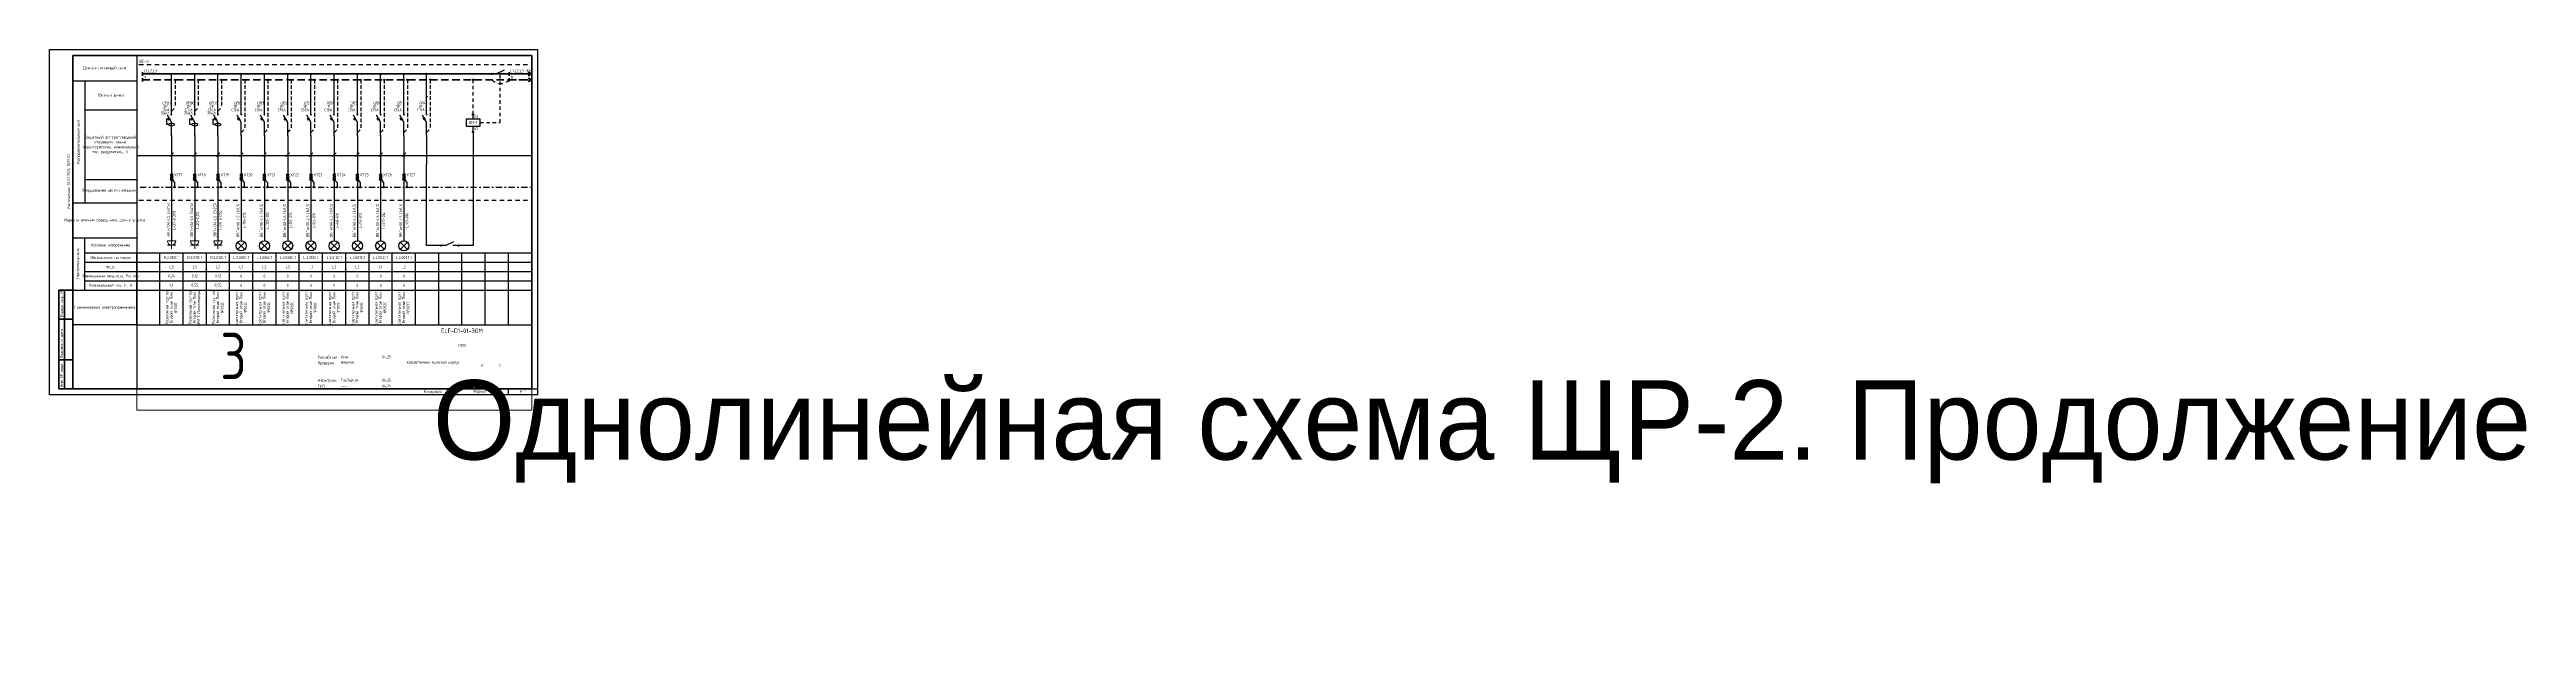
# Paper-space layout 'ЩР (3)' of a CAD drawing. Header units: millimetres. Extents: x 0 to 2132, y -218 to 297.
# The model-space entities are those that its viewports show. They can reach past a viewport. Long polylines and large blocks are cut down to what shows.
import ezdxf
from ezdxf.enums import TextEntityAlignment as Align

# ---------------------------------------------------------------- set-up
doc = ezdxf.new("R2018")
doc.units = ezdxf.units.MM
for name, pattern in [('CENTER2', [28.575, 19.05, -3.175, 3.175, -3.175]), ('HIDDEN2', [4.7625, 3.175, -1.5875]), ('JIS_02_0.7', [1.35, 0.75, -0.6]), ('Штрихштриховая', [10.936111, 5.291667, -2.116667, 1.411111, -2.116667])]:
    doc.linetypes.add(name, pattern=pattern)
doc.layers.add('0-Область подсчета', color=152, linetype='Continuous', plot=False, transparency=0.5)
doc.layers.add('0_UNC Defpoints ЭОМ', color=6, linetype='Continuous', plot=False)
for name, color, linetype in [('0_Рамка', 7, 'Continuous'), ('SX_BLOCKS', 7, 'Continuous'), ('SX_BOUND', 7, 'JIS_02_0.7'), ('SX_KNX', 1, 'Continuous'), ('SX_LINES', 7, 'Continuous'), ('SX_PE', 3, 'CENTER2'), ('SX_TABLE', 7, 'Continuous'), ('SX_TEXT', 7, 'Continuous'), ('Нумерация QF', 7, 'Continuous')]:
    doc.layers.add(name, color=color, linetype=linetype)
doc.layers.add('Таблицы', color=7, linetype='Continuous', lineweight=13)
doc.styles.get("Standard").update_dxf_attribs({"font": 'arial.ttf'})
doc.styles.add('SX_GOST', font='GOST2304A_0.ttf')
doc.styles.add('UNC_A', font='GOST2304A_0.ttf')
doc.styles.add('Unecom', font='GOST2304A_0.ttf', dxfattribs={"height": 2.5})
doc.styles.add('СПДС', font='isocpeur.ttf', dxfattribs={"width": 0.8, "height": 2.5})

# ---------------------------------------------------------------- blocks, each defined once
blk = doc.blocks.new('*U166')
at = {"lineweight": 60, "ltscale": 10}
for p, q in [((20, 292), (415, 292)), ((20, 5), (20, 292)), ((415, 292), (415, 5)), ((8, 90), (20, 90)), ((8, 5), (8, 90)), ((13, 90), (13, 5)), ((20, 90), (20, 5)), ((20, 90), (20, 5)), ((8, 65), (20, 65)), ((8, 30), (20, 30)), ((20, 5), (8, 5)), ((415, 5), (20, 5))]:
    blk.add_line(p, q, dxfattribs=at)
at = {"layer": '0_UNC Defpoints ЭОМ', "ltscale": 10}
blk.add_lwpolyline([(420, 0), (0, 0), (0, 297), (420, 297)], close=True, dxfattribs=at)
at = {"layer": '0_UNC Defpoints ЭОМ', "lineweight": 30}
blk.add_lwpolyline([(395, 5), (420, 5), (420, 0), (395, 0)], close=True, dxfattribs=at)
at = {"char_height": 2.5, "attachment_point": 4, "rotation": 90, "style": 'Unecom'}
for s, insert, width in [('{\\fGOST type A|b0|i1|c204|p34; }Взамен инв. №', (10.5, 65), 25), (' Подпись и дата', (10.5, 30), 35), (' Инв. № подл.', (10.5, 5), 24.419)]:
    blk.add_mtext(s, dxfattribs=dict(at, insert=insert, width=width))
at = {"style": 'Unecom'}
for s, insert, char_height, width, attachment_point, line_spacing_factor in [('ELF-D1-01-ЭОМ', (355, 55), 4, 120, 5, 2), ('D100', (355, 42.5), 2.5, 115, 5, 1.5), ('Разработал', (230.7, 32), 2.5, 20, 4, 2), ('Проверил', (230.7, 27), 2.5, 20, 4, 2), ('Ким', (250.8, 32.5), 2.5, 19.921, 4, 2), ('Вересов', (250.8, 27.5), 2.5, 19.921, 4, 2), ('04.25', (290, 32.5), 2.5, 10, 5, 2), ('Хозяйственно-бытовой корпус', (330, 27.5), 2.5, 70, 5, 1.5), ('Р', (372.5, 25), 2.5, 15, 5, 2), ('Н.Контроль', (230.7, 12), 2.5, 20, 4, 2), ('ГИП', (230.7, 7.3), 2.5, 20, 4, 2), ('----', (250.8, 7), 2.5, 19.921, 4, 2), ('Гарбарчук', (250.8, 12.5), 2.5, 19.921, 4, 2), ('04.25', (290, 12.5), 2.5, 10, 5, 2), ('04.25', (290, 7.5), 2.5, 10, 5, 2)]:
    blk.add_mtext(s, dxfattribs=dict(at, insert=insert, char_height=char_height, width=width, attachment_point=attachment_point, line_spacing_factor=line_spacing_factor))
at = {"char_height": 2.5, "attachment_point": 4, "style": 'Unecom'}
for s, insert, width in [('Формат  ', (364.9, 2.6), 50), ('\\pi1; ', (250, -133.2), 20), ('\\pi1; ', (250, -133.2), 20), ('\\pxi0.4; ', (250, -133.2), 20), ('\\pi1; ', (512.5, -218.3), 20), ('\\pi1; ', (512.5, -218.3), 20), ('\\pxi0.4; ', (512.5, -218.3), 20)]:
    blk.add_mtext(s, dxfattribs=dict(at, insert=insert, width=width))
at = {"style": 'Unecom'}
blk.add_attdef('ЛИСТ_№', text='', height=2.5, dxfattribs=at).set_placement((387.5, 25), align=Align.MIDDLE_CENTER)
blk.add_attdef('КОЛ-ВО_ЛИСТОВ', text='', height=2.5, dxfattribs=at).set_placement((404.7, 23.7), align=Align.CENTER)
at = {"lineweight": 30, "flags": 104}
blk.add_attdef('ОПИСАНИЕ_ЛИСТА', text='', height=2.5, dxfattribs=at).set_placement((329.9, 12.5), align=Align.MIDDLE_CENTER)
at = {"style": 'Unecom', "flags": 8}
blk.add_attdef('ФОРМАТ_БУМАГИ', (379.4, 1.3), '', height=2.5, dxfattribs=at)
at = {"layer": '0_Рамка', "style": 'СПДС', "width": 0.8}
blk.add_text('Распечатано 28.07.2026 18:15:01', height=2.5, rotation=90, dxfattribs=at).set_placement((16.5, 160), align=Align.MIDDLE_LEFT)
at = {"layer": 'Defpoints', "insert": (330, 2.5), "char_height": 2.5, "width": 70, "attachment_point": 5, "style": 'Unecom'}
blk.add_mtext('Копировал', dxfattribs=at)
blk = doc.blocks.new('_Боковик_схема Юником')
at = {"color": 0, "lineweight": -2, "ltscale": 3}
blk.add_lwpolyline([(0, 232), (55, 232), (55, 0), (0, 0)], close=True, dxfattribs=at)
for points in [[(0, 210), (55, 210), (55, 125), (10.3, 125)], [(10.3, 210), (10.3, 105)], [(10.3, 185), (55, 185)], [(0, 105), (55, 105)], [(0, 75), (55, 75)], [(10, 75), (10, 30)], [(10, 62), (51.8, 62)], [(10, 62), (55, 62)], [(10, 54), (55, 54)], [(10, 46), (55, 46)], [(0, 30), (55, 30)], [(10, 38), (55, 38)]]:
    blk.add_lwpolyline(points, dxfattribs=at)
at = {"color": 0, "lineweight": -2, "char_height": 2.5, "attachment_point": 5, "style": 'Unecom'}
for s, insert, width in [('Данные питающей сети', (27.5, 221), 55), ('Сборные шины', (32.6, 197.5), 44.736), ('Защитный аппарат/вводной отходящей линии.\\PХарактеристика, номинальный ток, расцепитель, А.', (32.6, 155), 44.736), ('Оборудование автоматизации', (31, 115.7), 37.884), ('Марка и сечение проводника, длина участка', (27.5, 90), 55), ('Условное изображение', (32.5, 68.5), 45), ('Номинальная мощность, Рн, кВт', (32.5, 42), 45), ('Обозначение на плане', (32.5, 58), 45), ('Фаза', (32.5, 50), 45), ('Номинальный ток, Iн, А', (32.5, 34), 45), ('Наименование электроприемника', (27.5, 15), 55)]:
    blk.add_mtext(s, dxfattribs=dict(at, insert=insert, width=width))
at = {"color": 0, "lineweight": -2, "char_height": 2.5, "attachment_point": 5, "rotation": 90, "style": 'Unecom'}
for s, insert, width in [('Распределительный щит', (5.1, 157.5), 105), ('Электроприемник', (4.6, 52.5), 45)]:
    blk.add_mtext(s, dxfattribs=dict(at, insert=insert, width=width))
blk = doc.blocks.new('SX_TCOL')
for p, q in [((-10, 62), (10, 62)), ((-10, 54), (10, 54)), ((-10, 46), (10, 46)), ((10, 0), (10, 62)), ((-10, 38), (10, 38)), ((-10, 30), (10, 30)), ((-10, 0), (10, 0))]:
    blk.add_line(p, q)
at = {"style": 'SX_GOST'}
for tag, p in [('CAB1', (-2.6, 90)), ('CAB2', (2.6, 90)), ('NAME1', (-3.6, 15)), ('NAME2', (0, 15)), ('NAME3', (3.6, 15))]:
    blk.add_attdef(tag, text='', height=2.5, rotation=90, dxfattribs=at).set_placement(p, align=Align.MIDDLE)
for tag, p in [('POW', (0, 42)), ('LINE', (0, 58)), ('PH', (0, 50)), ('CUR', (0, 34))]:
    blk.add_attdef(tag, text='', height=2.5, dxfattribs=at).set_placement(p, align=Align.MIDDLE)
blk = doc.blocks.new('*U256')
at = {"lineweight": 40}
for p, q in [((333.9, 0), (331.9, 1.5)), ((333.9, 0), (331.9, -1.5)), ((333.9, -5), (331.9, -3.5)), ((333.9, -5), (331.9, -6.5))]:
    blk.add_line(p, q, dxfattribs=at)
at = {"linetype": 'ByBlock', "lineweight": 40}
for points in [[(0, 1.5), (0, -1.5)], [(0, 0), (333.9, 0)], [(0, -3.5), (0, -6.5)]]:
    blk.add_lwpolyline(points, dxfattribs=at)
at = {"color": 4, "linetype": 'HIDDEN2', "lineweight": 40, "ltscale": 2}
blk.add_lwpolyline([(0, -5), (333.9, -5)], dxfattribs=at)
at = {"insert": (1.2, -1.6), "char_height": 2.5, "attachment_point": 1, "style": 'UNC_A'}
blk.add_mtext_dynamic_manual_height_columns('N', width=3.844, gutter_width=12.5, heights=[0], dxfattribs=at)
at = {"style": 'UNC_A'}
blk.add_attdef('ЛИНИЯ', (1, 1.5), '', height=2.5, dxfattribs=at)
blk = doc.blocks.new('*U262')
at = {"lineweight": 40}
for p, q in [((18.9, 0), (16.9, 1.5)), ((18.9, 0), (16.9, -1.5)), ((18.9, -5), (16.9, -3.5)), ((18.9, -5), (16.9, -6.5))]:
    blk.add_line(p, q, dxfattribs=at)
at = {"linetype": 'ByBlock', "lineweight": 40}
for points in [[(0, 1.5), (0, -1.5)], [(0, 0), (18.9, 0)], [(0, -3.5), (0, -6.5)]]:
    blk.add_lwpolyline(points, dxfattribs=at)
at = {"color": 4, "linetype": 'HIDDEN2', "lineweight": 40, "ltscale": 2}
blk.add_lwpolyline([(0, -5), (18.9, -5)], dxfattribs=at)
at = {"insert": (1.2, -1.6), "char_height": 2.5, "attachment_point": 1, "style": 'UNC_A'}
blk.add_mtext_dynamic_manual_height_columns('N', width=3.844, gutter_width=12.5, heights=[0], dxfattribs=at)
at = {"style": 'UNC_A'}
blk.add_attdef('ЛИНИЯ', (1, 1.5), '', height=2.5, dxfattribs=at)
blk = doc.blocks.new('*U122')
for p, q in [((0, -36.3), (0, -1.2)), ((0, -42.8), (-3.5, -36.7)), ((-0.4, -36.6), (0.4, -35.9)), ((0.4, -36.6), (-0.4, -35.9)), ((0, -54.3), (0, -42.8))]:
    blk.add_line(p, q)
at = {"color": 4, "linetype": 'HIDDEN2'}
for p in [(3, -6.2), (0, -51.6)]:
    blk.add_line(p, (3, -48.6), dxfattribs=at)
blk.add_lwpolyline([(-2.1, -41.1), (-3.1, -39.4), (-2.3, -38.9), (-1.3, -40.6)], close=True)
for centre in [(0, -1.2), (3, -6.2)]:
    blk.add_circle(centre, 0.5)
at = {"insert": (-6.2, -24.9), "char_height": 2.5, "attachment_point": 1, "style": 'Unecom'}
blk.add_mtext_dynamic_manual_height_columns('\\pxql;QF', width=5.707, gutter_width=12.5, heights=[4.37], dxfattribs=at)
at = {"style": 'Unecom'}
for tag, p in [('P', (-3.4, -30.4)), ('A', (-1.7, -33.3))]:
    blk.add_attdef(tag, text='', height=2.5, dxfattribs=at).set_placement(p, align=Align.RIGHT)
blk.add_attdef('N', (-3.2, -27.4), '', height=2.5, dxfattribs=at)
blk = doc.blocks.new('км-3')
for p, q in [((4.1, 5), (0, 5)), ((10.6, 8.2), (4.1, 5)), ((15.1, 5), (10.1, 5))]:
    blk.add_line(p, q)
for centre in [(0, 5), (15.1, 5)]:
    blk.add_circle(centre, 0.575)
at = {"color": 4, "linetype": 'JIS_02_0.7', "ltscale": 5}
blk.add_arc((7.6, 7.3), 10.5, 224.1519, 315.8481, dxfattribs=at)
blk.add_arc((10.7, 5), 0.575, 0, 180)
blk = doc.blocks.new('Кмка')
for p, q in [((0, 11), (0, 15)), ((0, 0), (0, 5))]:
    blk.add_line(p, q)
blk.add_lwpolyline([(6, 11), (-6, 11), (-6, 5), (6, 5)], close=True)
for centre in [(0, 15), (0, 0)]:
    blk.add_circle(centre, 0.575)
at = {"style": 'Unecom'}
for s, p in [('А2', (0.6, 12)), ('А1', (0.6, 1.5))]:
    blk.add_text(s, height=2.5, dxfattribs=at).set_placement(p)
at = {"style": 'UNC_A'}
blk.add_attdef('КМ', text='', height=2.5, dxfattribs=at).set_placement((0, 8), align=Align.MIDDLE_CENTER)
blk = doc.blocks.new('*U103')
at = {"lineweight": 25}
blk.add_line((-0.7, -0.7), (0.7, 0.7), dxfattribs=at)
blk = doc.blocks.new('*U257')
for p, q in [((0, -36.3), (0, -1.2)), ((-4.1, -44.7), (-4.1, -39.8)), ((-4.1, -39.8), (-2.9, -39.8)), ((0, -42.8), (-3.5, -36.7)), ((-0.4, -36.6), (0.4, -35.9)), ((0.4, -36.6), (-0.4, -35.9)), ((-2.4, -44.7), (-4.1, -44.7)), ((0, -54.3), (0, -42.8))]:
    blk.add_line(p, q)
at = {"color": 4, "linetype": 'HIDDEN2'}
for p in [(3, -6.2), (0, -33.2)]:
    blk.add_line(p, (3, -30.2), dxfattribs=at)
blk.add_lwpolyline([(-2.1, -41.1), (-3.1, -39.4), (-2.3, -38.9), (-1.3, -40.6)], close=True)
for centre in [(0, -1.2), (3, -6.2)]:
    blk.add_circle(centre, 0.5)
blk.add_ellipse((0, -44.7), major_axis=(-2.42, 0), ratio=0.530622)
at = {"insert": (-7.9, -24.9), "char_height": 2.5, "attachment_point": 1, "style": 'Unecom'}
blk.add_mtext_dynamic_manual_height_columns('\\pxql;QFD', width=5.707, gutter_width=12.5, heights=[4.37], dxfattribs=at)
at = {"style": 'Unecom'}
for tag, p in [('МА', (-1.7, -36.1)), ('P', (-3.4, -30.4)), ('A', (-1.7, -33.3))]:
    blk.add_attdef(tag, text='', height=2.5, dxfattribs=at).set_placement(p, align=Align.RIGHT)
blk.add_attdef('N', (-3.2, -27.4), '', height=2.5, dxfattribs=at)
blk = doc.blocks.new('*U263')
for p, q in [((0, -36.3), (0, -1.2)), ((0, -42.8), (-3.5, -36.7)), ((-0.4, -36.6), (0.4, -35.9)), ((0.4, -36.6), (-0.4, -35.9)), ((0, -54.3), (0, -42.8))]:
    blk.add_line(p, q)
at = {"color": 4, "linetype": 'HIDDEN2'}
for p in [(3, -6.2), (0, -51.6)]:
    blk.add_line(p, (3, -48.6), dxfattribs=at)
blk.add_lwpolyline([(-2.1, -41.1), (-3.1, -39.4), (-2.3, -38.9), (-1.3, -40.6)], close=True)
for centre in [(0, -1.2), (3, -6.2)]:
    blk.add_circle(centre, 0.5)
at = {"insert": (-6.2, -24.9), "char_height": 2.5, "attachment_point": 1, "style": 'Unecom'}
blk.add_mtext_dynamic_manual_height_columns('\\pxql;QF', width=5.707, gutter_width=12.5, heights=[4.37], dxfattribs=at)
at = {"style": 'Unecom'}
for tag, p in [('P', (-3.4, -30.4)), ('A', (-1.7, -33.3))]:
    blk.add_attdef(tag, text='', height=2.5, dxfattribs=at).set_placement(p, align=Align.RIGHT)
blk.add_attdef('N', (-3.2, -27.4), '', height=2.5, dxfattribs=at)
blk = doc.blocks.new('XT')
at = {"color": 32, "true_color": 0xcd6928}
for p, q in [((0.8, 0), (-1, -1.8)), ((1, -0.2), (-0.8, -2))]:
    blk.add_line(p, q, dxfattribs=at)
at = {"color": 5}
for p, q in [((0.8, -2), (-1, -3.8)), ((1, -2.2), (-0.8, -4))]:
    blk.add_line(p, q, dxfattribs=at)
at = {"color": 32, "true_color": 0xcd6928}
blk.add_circle((0, -1), 1, dxfattribs=at)
at = {"color": 5}
blk.add_circle((0, -3), 1, dxfattribs=at)
at = {"style": 'UNC_A'}
blk.add_attdef('1', (1.7, 0.1), '', height=2.5, dxfattribs=at)
blk = doc.blocks.new('SX_XTPE')
at = {"color": 3}
for p, q in [((0.753, 1.003), (-1.003, -0.753)), ((1.003, 0.753), (-0.753, -1.003))]:
    blk.add_line(p, q, dxfattribs=at)
blk.add_circle((0, 0), 1, dxfattribs=at)
blk = doc.blocks.new('Розетка1')
at = {"layer": 'Таблицы', "color": 1}
for p, q in [((-84, 84), (84, 84)), ((-84, 0), (84, 0)), ((0, 0), (0, 158))]:
    blk.add_line(p, q, dxfattribs=at)
blk.add_arc((0, 0), 83.5, 0, 180, dxfattribs=at)
blk.add_arc((0, 0), 83.5, 0, 180, dxfattribs=at)
blk = doc.blocks.new('SX_U_LAMP')
for p, q in [((-2.9, -2.9), (2.9, 2.9)), ((-2.9, 2.9), (2.9, -2.9))]:
    blk.add_line(p, q)
blk.add_circle((0, 0), 4.3)

msp = doc.modelspace()

# ---------------------------------------------------------------- linework, layer by layer
at = {"color": 3, "linetype": 'Штрихштриховая'}
for p, q in [((398, 1464.6), (734, 1464.6)), ((738, 1464.6), (1074, 1464.6))]:
    msp.add_line(p, q, dxfattribs=at)
for p, q in [((1001.2, 1414.3), (997.1, 1414.3)), ((1007.6, 1417.5), (1001.2, 1414.3)), ((1012.2, 1414.3), (1007.2, 1414.3))]:
    msp.add_line(p, q)
at = {"color": 6}
for points in [[(735, 1578), (395, 1578), (395, 1291), (735, 1291), (735, 1578)], [(1075, 1578), (735, 1578), (735, 1291), (1075, 1291), (1075, 1578)], [(1415, 1578), (1075, 1578), (1075, 1291), (1415, 1291), (1415, 1578)]]:
    msp.add_lwpolyline(points, dxfattribs=at)
at = {"color": 4, "linetype": 'JIS_02_0.7', "ltscale": 4}
msp.add_lwpolyline([(1024.6, 1527.2), (1024.6, 1557)], dxfattribs=at)
at = {"linetype": 'JIS_02_0.7', "ltscale": 4}
msp.add_lwpolyline([(1030.6, 1520.2), (1047.9, 1520.2), (1047.9, 1563.6)], dxfattribs=at)
for points in [[(984.6, 1508.9), (984.6, 1484.1)], [(1024.6, 1512.2), (1024.6, 1484.1)], [(984.6, 1414.3), (984.6, 1484.1)], [(1024.6, 1484.1), (1024.6, 1414.3), (1012.2, 1414.3)], [(997.1, 1414.3), (984.6, 1414.3)]]:
    msp.add_lwpolyline(points)
at = {"color": 0, "linetype": 'ByBlock', "lineweight": -3}
msp.add_circle((1024.6, 1557), 0.575, dxfattribs=at)
for centre in [(997.1, 1414.3), (1012.2, 1414.3)]:
    msp.add_circle(centre, 0.575)
at = {"layer": '0-Область подсчета'}
msp.add_lwpolyline([(123.8, 1627.1), (1973, 1627.1), (1973, 1491.5), (123.8, 1491.5)], close=True, dxfattribs=at)
at = {"layer": 'SX_BOUND', "ltscale": 5}
for p, q in [((737, 1570.2), (1073, 1570.2)), ((737, 1453.5), (1073, 1453.5))]:
    msp.add_line(p, q, dxfattribs=at)
at = {"layer": 'SX_LINES'}
for p, q in [((763.4, 1491), (766.6, 1494.2)), ((765, 1509), (765, 1476.2)), ((783.4, 1491), (786.6, 1494.2)), ((785, 1509), (785, 1476.2)), ((803.4, 1491), (806.6, 1494.2)), ((805, 1509), (805, 1476.2)), ((823.4, 1491), (826.6, 1494.2)), ((825, 1509), (825, 1476.2)), ((843.4, 1491), (846.6, 1494.2)), ((845, 1509), (845, 1476.2)), ((863.4, 1491), (866.6, 1494.2)), ((865, 1509), (865, 1476.2)), ((883.4, 1491), (886.6, 1494.2)), ((885, 1509), (885, 1476.2)), ((903.4, 1491), (906.6, 1494.2)), ((905, 1509), (905, 1476.2)), ((923.4, 1491), (926.6, 1494.2)), ((925, 1509), (925, 1476.2)), ((943.4, 1491), (946.6, 1494.2)), ((945, 1509), (945, 1476.2)), ((963.4, 1491), (966.6, 1494.2)), ((965, 1509), (965, 1476.2)), ((765, 1470.2), (765, 1418.4)), ((785, 1470.2), (785, 1418.4)), ((805, 1470.2), (805, 1418.4)), ((825, 1470.2), (825, 1418.4)), ((845, 1470.2), (845, 1418.4)), ((865, 1470.2), (865, 1418.4)), ((885, 1470.2), (885, 1418.4)), ((905, 1470.2), (905, 1418.4)), ((925, 1470.2), (925, 1418.4)), ((945, 1470.2), (945, 1418.4)), ((965, 1470.2), (965, 1418.4))]:
    msp.add_line(p, q, dxfattribs=at)
at = {"layer": 'SX_PE'}
for p, q in [((765.7, 1470.5), (767.5, 1468.7)), ((767.5, 1468.7), (767.5, 1464.6)), ((785.7, 1470.5), (787.5, 1468.7)), ((787.5, 1468.7), (787.5, 1464.6)), ((805.7, 1470.5), (807.5, 1468.7)), ((807.5, 1468.7), (807.5, 1464.6)), ((825.7, 1470.5), (827.5, 1468.7)), ((827.5, 1468.7), (827.5, 1464.6)), ((845.7, 1470.5), (847.5, 1468.7)), ((847.5, 1468.7), (847.5, 1464.6)), ((865.7, 1470.5), (867.5, 1468.7)), ((867.5, 1468.7), (867.5, 1464.6)), ((885.7, 1470.5), (887.5, 1468.7)), ((887.5, 1468.7), (887.5, 1464.6)), ((905.7, 1470.5), (907.5, 1468.7)), ((907.5, 1468.7), (907.5, 1464.6)), ((925.7, 1470.5), (927.5, 1468.7)), ((927.5, 1468.7), (927.5, 1464.6)), ((945.7, 1470.5), (947.5, 1468.7)), ((947.5, 1468.7), (947.5, 1464.6)), ((965.7, 1470.5), (967.5, 1468.7)), ((967.5, 1468.7), (967.5, 1464.6))]:
    msp.add_line(p, q, dxfattribs=at)
for centre in [(767.5, 1464.6), (787.5, 1464.6), (807.5, 1464.6), (827.5, 1464.6), (847.5, 1464.6), (867.5, 1464.6), (887.5, 1464.6), (907.5, 1464.6), (927.5, 1464.6), (947.5, 1464.6), (967.5, 1464.6)]:
    msp.add_circle(centre, 0.5, dxfattribs=at)

# ---------------------------------------------------------------- block references
at = {"color": 1}
ref = msp.add_blockref('*U122', (984.6, 1563.3), dxfattribs=at)
ref.add_attrib('P', '1P', dxfattribs={"height": 2.5, "style": 'Unecom'}).set_placement((981.2, 1532.8), align=Align.RIGHT)
ref.add_attrib('A', 'С10А', dxfattribs={"height": 2.5, "style": 'Unecom'}).set_placement((982.9, 1530), align=Align.RIGHT)
for name, p in [('км-3', (1040.6, 1557)), ('*U103', (984.6, 1542.3))]:
    msp.add_blockref(name, p)
for name, p, values in [('*U262', (1055.7, 1562), {'ЛИНИЯ': 'L1,L2,L3 (KM-1)'}), ('Кмка', (1024.6, 1512.2), {'КМ': 'КМ-1'})]:
    msp.add_blockref(name, p).add_auto_attribs(values)
at = {"layer": 'SX_BLOCKS'}
for name, p, values in [('*U257', (765, 1563.2), {'N': '17', 'P': '2P', 'A': 'С16А', 'МА': '30мА'}), ('*U257', (785, 1563.2), {'N': '18', 'P': '2P', 'A': 'С16А', 'МА': '30мА'}), ('*U257', (805, 1563.2), {'N': '19', 'P': '2P', 'A': 'С16А', 'МА': '30мА'}), ('*U263', (825, 1563.2), {'N': '20', 'P': '1P', 'A': 'С10А'}), ('*U263', (845, 1563.2), {'N': '21', 'P': '1P', 'A': 'С10А'}), ('*U263', (865, 1563.2), {'N': '22', 'P': '1P', 'A': 'С10А'}), ('*U263', (885, 1563.2), {'N': '23', 'P': '1P', 'A': 'С10А'}), ('*U263', (905, 1563.2), {'N': '24', 'P': '1P', 'A': 'С10А'}), ('*U263', (925, 1563.2), {'N': '25', 'P': '1P', 'A': 'С10А'}), ('*U263', (945, 1563.2), {'N': '26', 'P': '1P', 'A': 'С10А'}), ('*U263', (965, 1563.2), {'N': '27', 'P': '1P', 'A': 'С10А'})]:
    msp.add_blockref(name, p, dxfattribs=at).add_auto_attribs(values)
ref = msp.add_blockref('XT', (765, 1476.2), dxfattribs=at)
ref.add_attrib('1', 'XT17', (767.2, 1474), dxfattribs={"layer": '0', "height": 2.5, "style": 'UNC_A'})
for p in [(765, 1471.2), (785, 1471.2), (805, 1471.2), (825, 1471.2), (845, 1471.2), (865, 1471.2), (885, 1471.2), (905, 1471.2), (925, 1471.2), (945, 1471.2), (965, 1471.2)]:
    msp.add_blockref('SX_XTPE', p, dxfattribs=at)
ref = msp.add_blockref('XT', (785, 1476.2), dxfattribs=at)
ref.add_attrib('1', 'XT18', (787.2, 1474), dxfattribs={"layer": '0', "height": 2.5, "style": 'UNC_A'})
ref = msp.add_blockref('XT', (805, 1476.2), dxfattribs=at)
ref.add_attrib('1', 'XT19', (807.2, 1474), dxfattribs={"layer": '0', "height": 2.5, "style": 'UNC_A'})
ref = msp.add_blockref('XT', (825, 1476.2), dxfattribs=at)
ref.add_attrib('1', 'XT20', (827.2, 1474), dxfattribs={"layer": '0', "height": 2.5, "style": 'UNC_A'})
ref = msp.add_blockref('XT', (845, 1476.2), dxfattribs=at)
ref.add_attrib('1', 'XT21', (847.2, 1474), dxfattribs={"layer": '0', "height": 2.5, "style": 'UNC_A'})
ref = msp.add_blockref('XT', (865, 1476.2), dxfattribs=at)
ref.add_attrib('1', 'XT22', (867.2, 1474), dxfattribs={"layer": '0', "height": 2.5, "style": 'UNC_A'})
ref = msp.add_blockref('XT', (885, 1476.2), dxfattribs=at)
ref.add_attrib('1', 'XT23', (887.2, 1474), dxfattribs={"layer": '0', "height": 2.5, "style": 'UNC_A'})
ref = msp.add_blockref('XT', (905, 1476.2), dxfattribs=at)
ref.add_attrib('1', 'XT24', (907.2, 1474), dxfattribs={"layer": '0', "height": 2.5, "style": 'UNC_A'})
ref = msp.add_blockref('XT', (925, 1476.2), dxfattribs=at)
ref.add_attrib('1', 'XT25', (927.2, 1474), dxfattribs={"layer": '0', "height": 2.5, "style": 'UNC_A'})
ref = msp.add_blockref('XT', (945, 1476.2), dxfattribs=at)
ref.add_attrib('1', 'XT26', (947.2, 1474), dxfattribs={"layer": '0', "height": 2.5, "style": 'UNC_A'})
ref = msp.add_blockref('XT', (965, 1476.2), dxfattribs=at)
ref.add_attrib('1', 'XT27', (967.2, 1474), dxfattribs={"layer": '0', "height": 2.5, "style": 'UNC_A'})
at = {"layer": 'SX_BLOCKS', "xscale": 0.042788, "yscale": 0.042788, "zscale": 0.042788, "rotation": 180}
for p in [(765, 1418.4), (785, 1418.4), (805, 1418.4)]:
    msp.add_blockref('Розетка1', p, dxfattribs=at)
at = {"layer": 'SX_KNX', "color": 244, "true_color": 0x991b1e}
for p in [(825, 1414.1), (845, 1414.1), (865, 1414.1), (885, 1414.1), (905, 1414.1), (925, 1414.1), (945, 1414.1), (965, 1414.1)]:
    msp.add_blockref('SX_U_LAMP', p, dxfattribs=at)
at = {"layer": 'SX_LINES'}
for p in [(400, 1562), (740, 1562)]:
    msp.add_blockref('*U256', p, dxfattribs=at).add_auto_attribs({'ЛИНИЯ': 'L1,L2,L3'})
at = {"layer": 'SX_TABLE'}
for p, values in [((765, 1346), {'NAME1': 'Розеточная группа', 'NAME2': 'Второй этаж Пом.', 'NAME3': '№010С', 'CUR': '1,1', 'POW': '0,24', 'PH': 'L3', 'LINE': 'R.2.010С.1', 'CAB1': 'ВВГнг(А)-LS (3х2,5)', 'CAB2': 'L=37-0,31%'}), ((805, 1346), {'NAME1': 'Розеточная группа', 'NAME2': 'Второй этаж Пом.', 'NAME3': '№012С', 'CUR': '0,55', 'POW': '0,12', 'PH': 'L2', 'LINE': 'R.2.012С.1', 'CAB1': 'ВВГнг(А)-LS (3х2,5)', 'CAB2': 'L=29-0,12%'})]:
    msp.add_blockref('SX_TCOL', p, dxfattribs=at).add_auto_attribs(values)
ref = msp.add_blockref('SX_TCOL', (785, 1346), dxfattribs=at)
ref.add_attrib('NAME1', 'Розеточная группа', dxfattribs={"layer": '0', "height": 2.5, "rotation": 90, "style": 'SX_GOST'}).set_placement((781.4, 1361), align=Align.MIDDLE)
ref.add_attrib('NAME2', 'Второй этаж Пом.', dxfattribs={"layer": '0', "height": 2.5, "rotation": 90, "style": 'SX_GOST'}).set_placement((785, 1361), align=Align.MIDDLE)
ref.add_attrib('NAME3', '№011С Полотенцесуш.', dxfattribs={"layer": '0', "height": 2.5, "rotation": 90, "style": 'SX_GOST', "width": 0.970529}).set_placement((788.6, 1361), align=Align.MIDDLE)
ref.add_attrib('CUR', '0,55', dxfattribs={"layer": '0', "height": 2.5, "style": 'SX_GOST'}).set_placement((785, 1380), align=Align.MIDDLE)
ref.add_attrib('POW', '0,12', dxfattribs={"layer": '0', "height": 2.5, "style": 'SX_GOST'}).set_placement((785, 1388), align=Align.MIDDLE)
ref.add_attrib('PH', 'L3', dxfattribs={"layer": '0', "height": 2.5, "style": 'SX_GOST'}).set_placement((785, 1396), align=Align.MIDDLE)
ref.add_attrib('LINE', 'R.2.011С.1', dxfattribs={"layer": '0', "height": 2.5, "style": 'SX_GOST'}).set_placement((785, 1404), align=Align.MIDDLE)
ref.add_attrib('CAB1', 'ВВГнг(А)-LS (3х2,5)', dxfattribs={"layer": '0', "height": 2.5, "rotation": 90, "style": 'SX_GOST'}).set_placement((782.4, 1436), align=Align.MIDDLE)
ref.add_attrib('CAB2', 'L=23-0,1%', dxfattribs={"layer": '0', "height": 2.5, "rotation": 90, "style": 'SX_GOST'}).set_placement((787.6, 1436), align=Align.MIDDLE)
ref = msp.add_blockref('SX_TCOL', (825, 1346), dxfattribs=at)
ref.add_attrib('NAME1', 'Осветительная группа', dxfattribs={"layer": '0', "height": 2.5, "rotation": 90, "style": 'SX_GOST', "width": 0.916876}).set_placement((821.4, 1361), align=Align.MIDDLE)
ref.add_attrib('NAME2', 'Второй этаж Пом.', dxfattribs={"layer": '0', "height": 2.5, "rotation": 90, "style": 'SX_GOST'}).set_placement((825, 1361), align=Align.MIDDLE)
ref.add_attrib('NAME3', '№005C', dxfattribs={"layer": '0', "height": 2.5, "rotation": 90, "style": 'SX_GOST'}).set_placement((828.6, 1361), align=Align.MIDDLE)
ref.add_attrib('CUR', '0', dxfattribs={"layer": '0', "height": 2.5, "style": 'SX_GOST'}).set_placement((825, 1380), align=Align.MIDDLE)
ref.add_attrib('POW', '0', dxfattribs={"layer": '0', "height": 2.5, "style": 'SX_GOST'}).set_placement((825, 1388), align=Align.MIDDLE)
ref.add_attrib('PH', 'L1', dxfattribs={"layer": '0', "height": 2.5, "style": 'SX_GOST'}).set_placement((825, 1396), align=Align.MIDDLE)
ref.add_attrib('LINE', 'L.2.005C.1', dxfattribs={"layer": '0', "height": 2.5, "style": 'SX_GOST'}).set_placement((825, 1404), align=Align.MIDDLE)
ref.add_attrib('CAB1', 'ВВГнг(А)-LS (3х1,5)', dxfattribs={"layer": '0', "height": 2.5, "rotation": 90, "style": 'SX_GOST'}).set_placement((822.4, 1436), align=Align.MIDDLE)
ref.add_attrib('CAB2', 'L=116-0%', dxfattribs={"layer": '0', "height": 2.5, "rotation": 90, "style": 'SX_GOST'}).set_placement((827.6, 1436), align=Align.MIDDLE)
ref = msp.add_blockref('SX_TCOL', (845, 1346), dxfattribs=at)
ref.add_attrib('NAME1', 'Осветительная группа', dxfattribs={"layer": '0', "height": 2.5, "rotation": 90, "style": 'SX_GOST', "width": 0.916876}).set_placement((841.4, 1361), align=Align.MIDDLE)
ref.add_attrib('NAME2', 'Второй этаж Пом.', dxfattribs={"layer": '0', "height": 2.5, "rotation": 90, "style": 'SX_GOST'}).set_placement((845, 1361), align=Align.MIDDLE)
ref.add_attrib('NAME3', '№006C', dxfattribs={"layer": '0', "height": 2.5, "rotation": 90, "style": 'SX_GOST'}).set_placement((848.6, 1361), align=Align.MIDDLE)
ref.add_attrib('CUR', '0', dxfattribs={"layer": '0', "height": 2.5, "style": 'SX_GOST'}).set_placement((845, 1380), align=Align.MIDDLE)
ref.add_attrib('POW', '0', dxfattribs={"layer": '0', "height": 2.5, "style": 'SX_GOST'}).set_placement((845, 1388), align=Align.MIDDLE)
ref.add_attrib('PH', 'L2', dxfattribs={"layer": '0', "height": 2.5, "style": 'SX_GOST'}).set_placement((845, 1396), align=Align.MIDDLE)
ref.add_attrib('LINE', 'L.2.006C.1', dxfattribs={"layer": '0', "height": 2.5, "style": 'SX_GOST'}).set_placement((845, 1404), align=Align.MIDDLE)
ref.add_attrib('CAB1', 'ВВГнг(А)-LS (3х1,5)', dxfattribs={"layer": '0', "height": 2.5, "rotation": 90, "style": 'SX_GOST'}).set_placement((842.4, 1436), align=Align.MIDDLE)
ref.add_attrib('CAB2', 'L=109-0%', dxfattribs={"layer": '0', "height": 2.5, "rotation": 90, "style": 'SX_GOST'}).set_placement((847.6, 1436), align=Align.MIDDLE)
ref = msp.add_blockref('SX_TCOL', (865, 1346), dxfattribs=at)
ref.add_attrib('NAME1', 'Осветительная группа', dxfattribs={"layer": '0', "height": 2.5, "rotation": 90, "style": 'SX_GOST', "width": 0.916876}).set_placement((861.4, 1361), align=Align.MIDDLE)
ref.add_attrib('NAME2', 'Второй этаж Пом.', dxfattribs={"layer": '0', "height": 2.5, "rotation": 90, "style": 'SX_GOST'}).set_placement((865, 1361), align=Align.MIDDLE)
ref.add_attrib('NAME3', '№008C', dxfattribs={"layer": '0', "height": 2.5, "rotation": 90, "style": 'SX_GOST'}).set_placement((868.6, 1361), align=Align.MIDDLE)
ref.add_attrib('CUR', '0', dxfattribs={"layer": '0', "height": 2.5, "style": 'SX_GOST'}).set_placement((865, 1380), align=Align.MIDDLE)
ref.add_attrib('POW', '0', dxfattribs={"layer": '0', "height": 2.5, "style": 'SX_GOST'}).set_placement((865, 1388), align=Align.MIDDLE)
ref.add_attrib('PH', 'L3', dxfattribs={"layer": '0', "height": 2.5, "style": 'SX_GOST'}).set_placement((865, 1396), align=Align.MIDDLE)
ref.add_attrib('LINE', 'L.2.008C.1', dxfattribs={"layer": '0', "height": 2.5, "style": 'SX_GOST'}).set_placement((865, 1404), align=Align.MIDDLE)
ref.add_attrib('CAB1', 'ВВГнг(А)-LS (3х1,5)', dxfattribs={"layer": '0', "height": 2.5, "rotation": 90, "style": 'SX_GOST'}).set_placement((862.4, 1436), align=Align.MIDDLE)
ref.add_attrib('CAB2', 'L=116-0%', dxfattribs={"layer": '0', "height": 2.5, "rotation": 90, "style": 'SX_GOST'}).set_placement((867.6, 1436), align=Align.MIDDLE)
ref = msp.add_blockref('SX_TCOL', (885, 1346), dxfattribs=at)
ref.add_attrib('NAME1', 'Осветительная группа', dxfattribs={"layer": '0', "height": 2.5, "rotation": 90, "style": 'SX_GOST', "width": 0.916876}).set_placement((881.4, 1361), align=Align.MIDDLE)
ref.add_attrib('NAME2', 'Второй этаж Пом.', dxfattribs={"layer": '0', "height": 2.5, "rotation": 90, "style": 'SX_GOST'}).set_placement((885, 1361), align=Align.MIDDLE)
ref.add_attrib('NAME3', '№010C', dxfattribs={"layer": '0', "height": 2.5, "rotation": 90, "style": 'SX_GOST'}).set_placement((888.6, 1361), align=Align.MIDDLE)
ref.add_attrib('CUR', '0', dxfattribs={"layer": '0', "height": 2.5, "style": 'SX_GOST'}).set_placement((885, 1380), align=Align.MIDDLE)
ref.add_attrib('POW', '0', dxfattribs={"layer": '0', "height": 2.5, "style": 'SX_GOST'}).set_placement((885, 1388), align=Align.MIDDLE)
ref.add_attrib('PH', 'L1', dxfattribs={"layer": '0', "height": 2.5, "style": 'SX_GOST'}).set_placement((885, 1396), align=Align.MIDDLE)
ref.add_attrib('LINE', 'L.2.010C.1', dxfattribs={"layer": '0', "height": 2.5, "style": 'SX_GOST'}).set_placement((885, 1404), align=Align.MIDDLE)
ref.add_attrib('CAB1', 'ВВГнг(А)-LS (3х1,5)', dxfattribs={"layer": '0', "height": 2.5, "rotation": 90, "style": 'SX_GOST'}).set_placement((882.4, 1436), align=Align.MIDDLE)
ref.add_attrib('CAB2', 'L=83-0%', dxfattribs={"layer": '0', "height": 2.5, "rotation": 90, "style": 'SX_GOST'}).set_placement((887.6, 1436), align=Align.MIDDLE)
ref = msp.add_blockref('SX_TCOL', (905, 1346), dxfattribs=at)
ref.add_attrib('NAME1', 'Осветительная группа', dxfattribs={"layer": '0', "height": 2.5, "rotation": 90, "style": 'SX_GOST', "width": 0.916876}).set_placement((901.4, 1361), align=Align.MIDDLE)
ref.add_attrib('NAME2', 'Второй этаж Пом.', dxfattribs={"layer": '0', "height": 2.5, "rotation": 90, "style": 'SX_GOST'}).set_placement((905, 1361), align=Align.MIDDLE)
ref.add_attrib('NAME3', '№012C', dxfattribs={"layer": '0', "height": 2.5, "rotation": 90, "style": 'SX_GOST'}).set_placement((908.6, 1361), align=Align.MIDDLE)
ref.add_attrib('CUR', '0', dxfattribs={"layer": '0', "height": 2.5, "style": 'SX_GOST'}).set_placement((905, 1380), align=Align.MIDDLE)
ref.add_attrib('POW', '0', dxfattribs={"layer": '0', "height": 2.5, "style": 'SX_GOST'}).set_placement((905, 1388), align=Align.MIDDLE)
ref.add_attrib('PH', 'L2', dxfattribs={"layer": '0', "height": 2.5, "style": 'SX_GOST'}).set_placement((905, 1396), align=Align.MIDDLE)
ref.add_attrib('LINE', 'L.2.012C.1', dxfattribs={"layer": '0', "height": 2.5, "style": 'SX_GOST'}).set_placement((905, 1404), align=Align.MIDDLE)
ref.add_attrib('CAB1', 'ВВГнг(А)-LS (3х1,5)', dxfattribs={"layer": '0', "height": 2.5, "rotation": 90, "style": 'SX_GOST'}).set_placement((902.4, 1436), align=Align.MIDDLE)
ref.add_attrib('CAB2', 'L=48-0%', dxfattribs={"layer": '0', "height": 2.5, "rotation": 90, "style": 'SX_GOST'}).set_placement((907.6, 1436), align=Align.MIDDLE)
ref = msp.add_blockref('SX_TCOL', (925, 1346), dxfattribs=at)
ref.add_attrib('NAME1', 'Осветительная группа', dxfattribs={"layer": '0', "height": 2.5, "rotation": 90, "style": 'SX_GOST', "width": 0.916876}).set_placement((921.4, 1361), align=Align.MIDDLE)
ref.add_attrib('NAME2', 'Второй этаж Пом.', dxfattribs={"layer": '0', "height": 2.5, "rotation": 90, "style": 'SX_GOST'}).set_placement((925, 1361), align=Align.MIDDLE)
ref.add_attrib('NAME3', '№001C', dxfattribs={"layer": '0', "height": 2.5, "rotation": 90, "style": 'SX_GOST'}).set_placement((928.6, 1361), align=Align.MIDDLE)
ref.add_attrib('CUR', '0', dxfattribs={"layer": '0', "height": 2.5, "style": 'SX_GOST'}).set_placement((925, 1380), align=Align.MIDDLE)
ref.add_attrib('POW', '0', dxfattribs={"layer": '0', "height": 2.5, "style": 'SX_GOST'}).set_placement((925, 1388), align=Align.MIDDLE)
ref.add_attrib('PH', 'L3', dxfattribs={"layer": '0', "height": 2.5, "style": 'SX_GOST'}).set_placement((925, 1396), align=Align.MIDDLE)
ref.add_attrib('LINE', 'L.2.001C.1', dxfattribs={"layer": '0', "height": 2.5, "style": 'SX_GOST'}).set_placement((925, 1404), align=Align.MIDDLE)
ref.add_attrib('CAB1', 'ВВГнг(А)-LS (3х1,5)', dxfattribs={"layer": '0', "height": 2.5, "rotation": 90, "style": 'SX_GOST'}).set_placement((922.4, 1436), align=Align.MIDDLE)
ref.add_attrib('CAB2', 'L=93-0%', dxfattribs={"layer": '0', "height": 2.5, "rotation": 90, "style": 'SX_GOST'}).set_placement((927.6, 1436), align=Align.MIDDLE)
ref = msp.add_blockref('SX_TCOL', (945, 1346), dxfattribs=at)
ref.add_attrib('NAME1', 'Осветительная группа', dxfattribs={"layer": '0', "height": 2.5, "rotation": 90, "style": 'SX_GOST', "width": 0.916876}).set_placement((941.4, 1361), align=Align.MIDDLE)
ref.add_attrib('NAME2', 'Второй этаж Пом.', dxfattribs={"layer": '0', "height": 2.5, "rotation": 90, "style": 'SX_GOST'}).set_placement((945, 1361), align=Align.MIDDLE)
ref.add_attrib('NAME3', '№002C', dxfattribs={"layer": '0', "height": 2.5, "rotation": 90, "style": 'SX_GOST'}).set_placement((948.6, 1361), align=Align.MIDDLE)
ref.add_attrib('CUR', '0', dxfattribs={"layer": '0', "height": 2.5, "style": 'SX_GOST'}).set_placement((945, 1380), align=Align.MIDDLE)
ref.add_attrib('POW', '0', dxfattribs={"layer": '0', "height": 2.5, "style": 'SX_GOST'}).set_placement((945, 1388), align=Align.MIDDLE)
ref.add_attrib('PH', 'L1', dxfattribs={"layer": '0', "height": 2.5, "style": 'SX_GOST'}).set_placement((945, 1396), align=Align.MIDDLE)
ref.add_attrib('LINE', 'L.2.002C.1', dxfattribs={"layer": '0', "height": 2.5, "style": 'SX_GOST'}).set_placement((945, 1404), align=Align.MIDDLE)
ref.add_attrib('CAB1', 'ВВГнг(А)-LS (3х1,5)', dxfattribs={"layer": '0', "height": 2.5, "rotation": 90, "style": 'SX_GOST'}).set_placement((942.4, 1436), align=Align.MIDDLE)
ref.add_attrib('CAB2', 'L=122-0%', dxfattribs={"layer": '0', "height": 2.5, "rotation": 90, "style": 'SX_GOST'}).set_placement((947.6, 1436), align=Align.MIDDLE)
ref = msp.add_blockref('SX_TCOL', (965, 1346), dxfattribs=at)
ref.add_attrib('NAME1', 'Осветительная группа', dxfattribs={"layer": '0', "height": 2.5, "rotation": 90, "style": 'SX_GOST', "width": 0.916876}).set_placement((961.4, 1361), align=Align.MIDDLE)
ref.add_attrib('NAME2', 'Второй этаж Пом.', dxfattribs={"layer": '0', "height": 2.5, "rotation": 90, "style": 'SX_GOST'}).set_placement((965, 1361), align=Align.MIDDLE)
ref.add_attrib('NAME3', '№003T', dxfattribs={"layer": '0', "height": 2.5, "rotation": 90, "style": 'SX_GOST'}).set_placement((968.6, 1361), align=Align.MIDDLE)
ref.add_attrib('CUR', '0', dxfattribs={"layer": '0', "height": 2.5, "style": 'SX_GOST'}).set_placement((965, 1380), align=Align.MIDDLE)
ref.add_attrib('POW', '0', dxfattribs={"layer": '0', "height": 2.5, "style": 'SX_GOST'}).set_placement((965, 1388), align=Align.MIDDLE)
ref.add_attrib('PH', 'L2', dxfattribs={"layer": '0', "height": 2.5, "style": 'SX_GOST'}).set_placement((965, 1396), align=Align.MIDDLE)
ref.add_attrib('LINE', 'L.2.003T.1', dxfattribs={"layer": '0', "height": 2.5, "style": 'SX_GOST'}).set_placement((965, 1404), align=Align.MIDDLE)
ref.add_attrib('CAB1', 'ВВГнг(А)-LS (3х1,5)', dxfattribs={"layer": '0', "height": 2.5, "rotation": 90, "style": 'SX_GOST'}).set_placement((962.4, 1436), align=Align.MIDDLE)
ref.add_attrib('CAB2', 'L=61-0%', dxfattribs={"layer": '0', "height": 2.5, "rotation": 90, "style": 'SX_GOST'}).set_placement((967.6, 1436), align=Align.MIDDLE)
for p in [(725, 1346), (745, 1346), (985, 1346), (1005, 1346), (1025, 1346), (1045, 1346), (1065, 1346), (1085, 1346)]:
    msp.add_blockref('SX_TCOL', p, dxfattribs=at)

# ---------------------------------------------------------------- texts
at = {"layer": 'Defpoints', "color": 6, "insert": (807, 1339.3), "char_height": 40, "attachment_point": 1, "style": 'Unecom'}
msp.add_mtext_dynamic_manual_height_columns('3', width=99.921, gutter_width=12.5, heights=[0], dxfattribs=at)
at = {"layer": 'SX_TEXT', "style": 'SX_GOST'}
msp.add_text('ЩР-2', height=2.5, dxfattribs=at).set_placement((737, 1571.7))
at = {"layer": 'Нумерация QF', "insert": (981.7, 1537.2), "char_height": 2.5, "attachment_point": 4, "style": 'Unecom'}
msp.add_mtext_dynamic_manual_height_columns('42', width=7.51, gutter_width=12.5, heights=[0], dxfattribs=at)

psp = doc.layouts.new('ЩР (3)')

# ---------------------------------------------------------------- block references
at = {"ltscale": 100}
ref = psp.add_blockref('*U166', (0, 0), dxfattribs=at)
ref.add_attrib('ФОРМАТ_БУМАГИ', 'А3', (379.4, 1.3), dxfattribs={"height": 2.5, "style": 'Unecom'})
ref.add_attrib('ЛИСТ_№', '2', dxfattribs={"height": 2.5, "style": 'Unecom'}).set_placement((387.5, 25), align=Align.MIDDLE_CENTER)
lines = psp.add_mtext('Однолинейная схема ЩР-2. Продолжение', dxfattribs={"insert": (329.9, 12.5), "char_height": 68.284, "attachment_point": 1})
ref.add_attrib('ОПИСАНИЕ_ЛИСТА', '', (329.9, 12.5), dxfattribs={"flags": 104}).embed_mtext(lines)
at = {"lineweight": -3}
psp.add_blockref('_Боковик_схема Юником', (20, 60), dxfattribs=at)

# ---------------------------------------------------------------- texts
at = {"insert": (407.5, 2.5), "char_height": 2.5, "width": 25, "attachment_point": 5, "line_spacing_factor": 2, "style": 'Unecom'}
psp.add_mtext('М1:1', dxfattribs=at)

# ---------------------------------------------------------------- viewports
at = {"layer": 'Defpoints', "color": 6}
psp.add_viewport(center=(245, 139.3), size=(340, 305.449), view_center_point=(905, 1425.3), view_height=305.449, dxfattribs=at)

doc.saveas('drawing.dxf')
